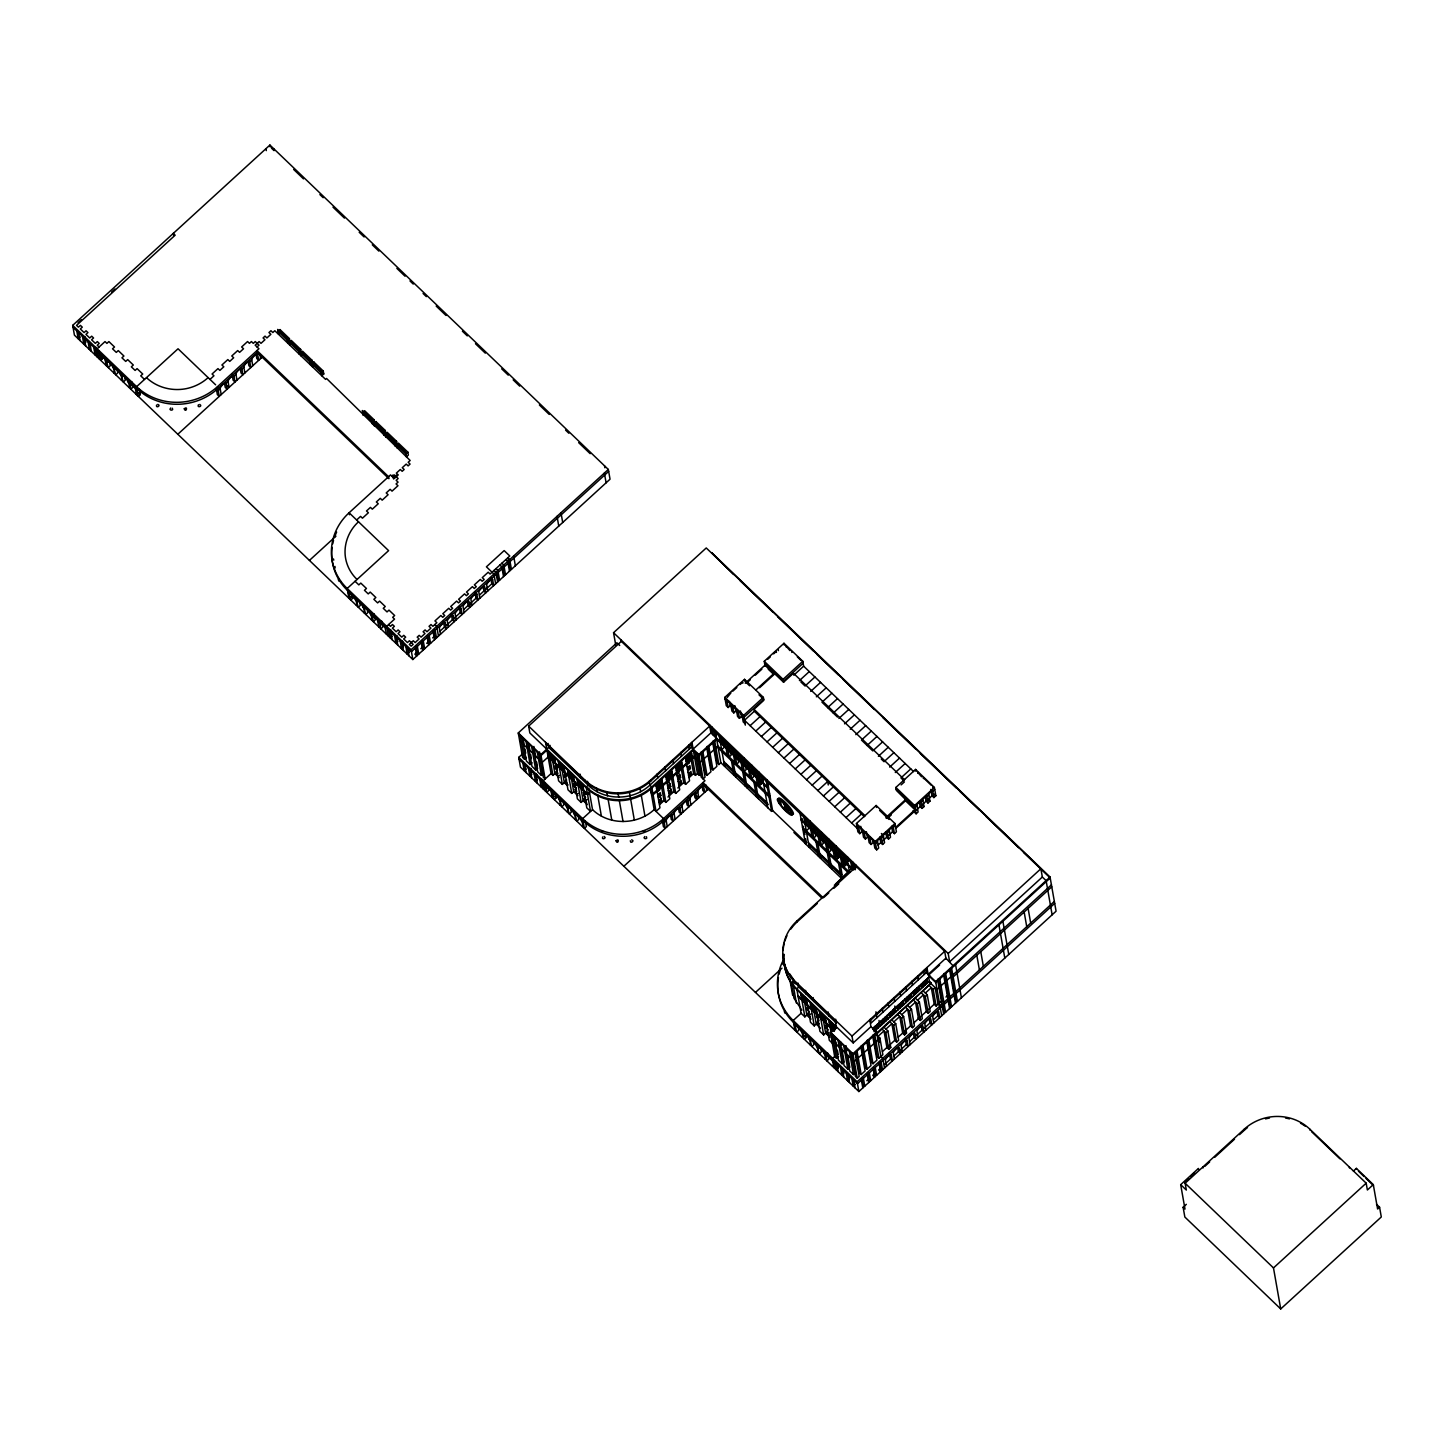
<?xml version="1.0" encoding="UTF-8"?>
<svg xmlns="http://www.w3.org/2000/svg" width="1454" height="1454" viewBox="0 0 1454 1454"><rect width="100%" height="100%" fill="white"/><g stroke="black" fill="none" stroke-linecap="round" stroke-linejoin="round"><path stroke-width="1.5" d="M99.708 354.503L104.833 358.829L106.378 365.772M109.541 361.864L110.231 365.772L108.268 367.571C103.07 352.922 116.574 368.789 113.903 372.987M117.065 369.08L117.756 372.987L115.775 374.787C110.595 360.119 124.081 376.004 121.427 380.203M124.59 376.295L125.28 380.185L123.299 382.002C118.119 367.335 131.605 383.202 128.933 387.4M352.068 594.359L352.759 598.266L350.777 600.066C345.598 585.399 359.083 601.265 356.43 605.464M359.592 601.556L360.265 605.464L358.302 607.263C353.122 592.614 366.608 608.481 363.936 612.679M367.099 608.772L367.789 612.679L365.826 614.479C360.628 599.811 374.132 615.696 371.461 619.895M545.741 786.505L550.884 790.812L552.429 797.773M555.592 793.866L556.264 797.773L554.301 799.573C549.121 784.906 562.607 800.79 559.935 804.971M563.098 801.063L563.788 804.971L561.826 806.788C556.628 792.121 570.132 807.988 567.46 812.186M570.622 808.279L571.313 812.186L569.332 813.986C564.152 799.318 577.638 815.203 574.984 819.402M578.147 815.494L578.837 819.402L576.856 821.201C571.676 806.534 585.162 822.419 582.509 826.599M798.101 1026.342L798.791 1030.25L796.828 1032.049C791.63 1017.4 805.116 1033.267 802.463 1037.465M805.625 1033.558L806.316 1037.465L804.335 1039.265C799.155 1024.597 812.641 1040.482 809.987 1044.663M813.149 1040.755L813.84 1044.663L811.859 1046.48C806.679 1031.813 820.165 1047.68 817.493 1051.878M820.656 1047.97L821.346 1051.878L819.384 1053.677C814.204 1039.01 827.689 1054.895 825.018 1059.094M333.457 558.918L333.766 560.153M630.309 840.757C630.109 844.374 635.307 840.576 631.654 839.812M156.541 405.03C155.505 408.847 161.667 405.448 157.741 404.376M334.965 566.424L335.147 567.969M338.328 579.274L338.782 581.018L340.418 580.818M602.574 837.013C601.393 840.467 607.427 838.086 604.119 836.413M784.36 1011.275L784.815 1013.02L786.469 1012.82M198.453 404.739C196.417 408.174 203.269 406.448 199.78 404.412M784.197 964.166L784.433 966.183M358.52 521.786C347.76 531.492 342.472 547.067 346.234 561.189A43.675 40.694 -10 0 0 357.048 579.474M72.7 325.369L269.917 145.055L608.317 469.442L610.044 479.202L412.827 659.534L74.427 335.147L72.7 325.369L136.621 386.655L138.348 396.415L140.311 394.616L139.275 388.745L137.312 390.563L130.042 382.984L130.824 389.199L132.787 387.4L132.114 383.492M78.08 322.733L81.424 319.662M111.594 292.072L114.957 289.001M80.152 336.946L78.189 338.746L76.808 330.93M97.073 353.158L95.11 354.958L93.728 347.142M102.016 354.667L102.707 358.575L100.744 360.374L99.017 350.596M131.769 381.548L129.788 383.347L127.916 381.548M209.994 379.421L213.938 375.804L212.066 374.005L217.973 368.607L219.863 370.406L223.807 366.79L221.917 364.99L227.842 359.574L229.714 361.392L233.658 357.775L231.786 355.976L237.693 350.559L239.583 352.359L243.527 348.76L241.637 346.961L247.562 341.545L249.434 343.344L251.415 341.545L253.287 343.344L255.268 341.545L259.03 345.143L257.049 346.961M215.628 384.819L178.042 348.778L136.621 386.655A57.324 53.416 -10 0 0 217.518 386.619L258.939 348.76L255.177 345.161L259.121 341.545L260.993 343.344L264.937 339.745L263.065 337.946L265.028 336.128L266.918 337.946L270.862 334.329L268.972 332.53L270.953 330.73L272.825 332.53L274.806 330.73L325.569 379.385L326.55 378.476L410.155 460.482L408.192 462.281L410.064 464.08L408.101 465.898L406.211 464.099L402.267 467.697L404.157 469.497L402.176 471.296L400.304 469.497L396.36 473.113L398.232 474.913L394.288 478.511L390.526 474.913L349.105 512.771A57.324 53.416 -10 0 0 347.179 588.488L348.905 598.266M289.419 338.6L287.438 340.418L287.965 343.344L289.928 341.545L289.419 338.6L280.022 329.604L278.041 331.403L321.279 372.842L323.261 371.043L313.864 362.028L311.883 363.845L312.392 366.772L314.373 364.972L313.864 362.028M257.303 352.522L388.909 478.675L388.563 476.712L256.958 350.559L257.303 352.522L217.864 388.582A57.324 53.416 -10 0 1 136.967 388.6L73.045 327.332M256.104 354.612L256.795 358.52L258.685 360.319L257.649 354.467A4.089 1.236 -46.2 0 0 254.432 355.703A4.089 1.236 -46.2 0 0 251.724 359.883L249.761 361.683A4.089 1.236 -46.2 0 0 246.544 362.918A4.089 1.236 -46.2 0 0 243.836 367.099L241.873 368.898A4.089 1.236 -46.2 0 0 238.656 370.134A4.089 1.236 -46.2 0 0 235.948 374.296L233.985 376.113A4.089 1.236 -46.2 0 0 230.768 377.349A4.089 1.236 -46.2 0 0 228.06 381.511L226.097 383.311A4.089 1.236 -46.2 0 0 222.88 384.565A4.089 1.236 -46.2 0 0 220.172 388.727L218.209 390.526L216.319 388.727L217.355 394.597L219.245 396.397L217.518 386.619M177.824 434.255L262.629 356.721M300.687 349.414L301.214 352.359L291.818 343.344L289.837 345.143L289.328 342.217L291.291 340.418L300.687 349.414L298.724 351.232L299.233 354.158M310.92 361.664L303.086 354.158L301.123 355.957L300.596 353.031L302.577 351.232L311.974 360.228L310.011 362.046L310.52 364.972M323.261 371.043L323.769 373.969L321.807 375.786L320.934 370.897L277.696 329.44L278.568 334.329L280.531 332.53L280.022 329.604M365.136 413.627L363.155 415.426L362.3 410.537L405.539 451.994L406.393 456.883L408.374 455.084L407.847 452.139L398.451 443.143L396.488 444.942L396.997 447.868L398.978 446.069M407.847 452.139L405.884 453.957L362.646 412.5L364.609 410.7L374.023 419.715L372.042 421.515L372.551 424.441M375.895 421.515L373.914 423.314L374.441 426.24L376.404 424.441L375.895 421.515L385.292 430.511L385.819 433.456L376.404 424.441M385.292 430.511L383.329 432.329L383.838 435.255L387.182 432.329L396.578 441.325L397.087 444.27L387.691 435.255L385.728 437.054L385.201 434.128M396.578 441.325L394.597 443.143L395.125 446.069M392.416 476.712L394.379 474.913L398.142 478.511L396.179 480.311L398.051 482.128L396.07 483.928L397.96 485.727L392.035 491.143L390.163 489.326L386.219 492.942L388.091 494.742L382.184 500.158L380.294 498.34L376.35 501.957L378.24 503.756L372.315 509.173L370.443 507.373L366.499 510.972L368.371 512.771L362.464 518.187L360.574 516.388L356.63 519.987M396.706 475.058L394.725 476.857L392.853 475.058L393.543 478.966M309.429 560.408L335.929 536.181M374.278 614.024L372.315 615.824L373.333 621.694L375.314 619.877L374.623 615.987M381.802 621.24L379.821 623.039L380.857 628.891L382.838 627.092L382.148 623.184M392.235 636.107L390.254 637.906L388.89 630.091M397.869 641.505L395.906 643.322L394.525 635.507M412.827 659.534L411.1 649.774L608.317 469.442M608.663 471.405L411.446 651.719L347.524 590.451A57.324 53.416 -10 0 1 332.148 547.34M415.826 646.467L416.862 652.319L414.881 654.118L416.771 655.936L415.39 648.12M420.806 648.72L422.769 646.921L421.733 641.05M426.713 643.304L428.694 641.505L427.658 635.634M432.638 637.888L434.601 636.089L433.565 630.236M440.035 631.127L444.47 627.074L443.434 621.221L445.306 623.021L446.342 628.873L444.47 627.074M446.433 625.275L452.358 619.858L451.322 614.006L453.212 615.805L454.23 621.658L452.358 619.858M454.32 618.059L460.246 612.643L459.21 606.791L461.1 608.59L462.118 614.46L460.246 612.643M463.699 609.499L468.133 605.446L467.443 601.538M476.021 598.23L470.115 603.628L471.987 605.446L470.951 599.575A4.089 1.236 -46.2 0 1 473.659 595.413A4.089 1.236 -46.2 0 1 476.876 594.159L477.893 600.029L476.021 598.23L474.985 592.36L476.876 594.159M479.475 595.068L483.909 591.015L483.219 587.107M485.89 589.215L491.797 583.799L490.761 577.947L492.652 579.746L493.688 585.598L491.797 583.799M615.787 645.376L613.552 632.708L706.244 547.958L1040.882 868.747L1042.336 877.016L1046.098 880.633M526.439 757.37L524.476 759.17L522.586 757.37L518.278 732.943L616.896 642.795L619.713 645.485M583.854 791.23L586.78 807.824L590.542 811.423L586.235 787.014L529.838 732.943L528.638 726.109L621.331 641.359L621.076 639.924M733.598 574.475L711.642 552.629L1050.042 877.016L1056.077 911.204L858.86 1091.536L520.459 767.13L518.733 757.37L522.095 754.299M522.222 737.523L526.348 760.969L530.11 764.568L532.091 762.768M539.143 753.754L543.269 777.199L545.159 778.999L540.852 754.571L548.74 747.356L548.049 743.448M526.184 768.93L524.222 770.729L522.84 762.932M540.434 756.989L538.471 758.788L534.708 755.189M527.857 742.939L531.982 766.385L535.744 769.984L537.726 768.185M531.837 774.346L529.856 776.145L528.474 768.33M533.491 748.337L537.635 771.783L541.397 775.382L543.36 773.583M537.471 779.744L535.508 781.543L534.127 773.746M556.955 767.421L557.482 770.347L555.592 768.548L556.573 767.639M545.559 742.322L551.066 773.583L543.178 780.798L544.905 790.558M551.066 773.583L552.956 775.382L554.919 773.583L552.356 759.061M559.499 775.309L558.5 776.218L556.628 774.4L556.119 771.474L557.991 773.274M555.664 764.186L558.59 780.798L562.353 784.397L564.316 782.597L561.753 768.057M566.024 783.415L565.515 780.489L567.914 785.215L566.024 783.415L566.497 779.58M574.403 786.578L573.876 783.633L576.275 788.377L574.403 786.578L575.384 785.669M575.766 785.433L576.747 784.542M575.421 792.43L575.893 788.595L575.421 792.43L577.311 794.229L578.292 793.339M565.061 773.201L567.987 789.795L571.749 793.411L573.712 791.612L571.149 777.072M583.799 795.574L584.272 791.758L583.799 795.574L585.671 797.374M589.415 792.048L587.452 793.848L547.976 756.007M589.597 793.03L587.616 794.829L548.14 756.989L542.215 762.387L540.343 760.587M574.457 782.216L577.383 798.809L581.146 802.426L583.127 800.609L580.564 786.087M584.835 801.445L584.308 798.519L586.707 803.244L584.835 801.445L585.817 800.536M586.198 800.318L587.18 799.409M588.725 788.141L592.523 809.624L582.654 818.638L584.381 828.416L586.344 826.599L585.671 822.691M585.326 820.747L583.345 822.546L581.473 820.747M729.399 701.446L730.144 705.699L728.163 707.498L726.291 705.699L724.819 697.357L744.539 679.327L763.35 697.357L763.859 700.283L753.99 709.298L754.335 711.242L864.33 816.675M765.131 666.186L764.259 661.297L783.979 643.268L802.79 661.279L803.644 666.168L913.621 771.601M730.908 692.922L727.145 697.52M732.889 691.123L736.833 687.524M740.122 684.507L742.74 682.108L742.921 683.089M767.73 659.262L770.347 656.863M773.637 653.864L776.272 651.447L776.436 652.428M745.23 683.235L764.949 665.205L774.346 674.22L759.57 687.742M747.047 682.708L750.337 679.709M755.262 675.201L761.841 669.185M528.638 726.109L585.035 780.18A46.419 43.238 -10 0 0 650.52 780.162L709.679 726.055L621.331 641.359M545.723 743.303L585.217 781.161A46.419 43.238 -10 0 0 650.701 781.143L692.104 743.267M690.577 743.412L691.268 747.32L649.847 785.196C633.199 800.754 604.719 801.227 588.216 785.215L548.74 747.356M756.098 689.759L774.182 673.238L783.579 682.253L793.448 673.238L904.606 779.798M728.163 707.498L726.873 700.137L730.635 703.736L731.925 711.097L733.816 712.896L735.779 711.097L734.815 705.59M656.19 786.323L662.097 780.907M666.059 777.308L671.966 771.892M675.91 768.294L681.835 762.877M685.779 759.261L691.686 753.863M656.536 788.268L662.442 782.87M666.386 779.253L672.311 773.837M676.255 770.238L682.18 764.822M686.124 761.224L692.031 755.807M716.622 734.706L714.659 736.506L713.623 730.635M694.358 755.971L652.937 793.829L651.047 792.03M657.826 791.503L659.807 789.704L659.28 786.778M667.695 782.488L669.658 780.689L668.731 779.78L666.75 781.58L667.695 782.488L667.168 779.562M677.546 773.473L679.527 771.674M688.869 759.715L689.378 762.659L687.415 764.459L686.906 761.532M700.937 753.699L705.063 777.145L703.082 778.944L698.792 754.535L716.531 738.305M733.816 712.896L732.507 705.553L736.269 709.152L737.578 716.513L739.45 718.312L741.431 716.513L740.449 710.988M698.374 756.934L696.393 758.734L694.521 756.934L653.1 794.811L651.228 793.012M745.339 725.146L743.63 715.386L763.35 697.357M783.579 682.253L783.07 679.327L802.79 661.279M670.185 783.615L668.204 785.414L668.731 788.341L670.694 786.541L669.24 782.706L670.694 786.541M678.073 776.4L680.036 774.6L680.563 777.526L678.582 779.326L677.128 775.491M688.451 770.311L687.924 767.385L689.905 765.586L690.414 768.512L688.451 770.311L687.506 769.42L689.487 767.603L690.414 768.512M803.135 663.242L783.415 681.272L764.604 663.242M669.749 785.651L667.786 787.45L668.731 788.341M677.655 778.435L679.618 776.618L679.109 773.692M658.862 797.355L660.843 795.556L660.316 792.63L658.353 794.429L658.862 797.355L657.917 796.465L659.898 794.666L660.843 795.556M722.274 740.104L720.293 741.903L719.257 736.051M754.335 711.242L744.484 720.275L857.278 828.398M803.644 666.168L793.793 675.183L793.448 673.238M702.137 760.551L700.156 762.35L698.283 760.551M708.043 755.135L704.099 758.734L702.227 756.934M713.969 749.719L710.025 753.336L708.134 751.536M661.352 798.482L659.389 800.3L659.898 803.226L661.879 801.427L660.407 797.592L661.879 801.427M669.24 791.285L671.221 789.467L670.276 788.577L671.73 792.412L669.767 794.211L668.295 790.376M679.618 785.196L679.109 782.252L681.072 780.453L681.599 783.379L679.618 785.196L678.673 784.288L680.654 782.488L680.127 779.562M689.487 776.182L688.96 773.237L690.941 771.438L691.45 774.364L689.487 776.182L688.542 775.273L690.505 773.473L691.45 774.364M660.934 800.518L658.953 802.317L659.898 803.226M668.822 793.302L670.785 791.503M659.571 804.644L664.005 800.591L661.461 786.069M667.968 796.992L673.874 791.576L670.948 774.982M677.818 787.977L683.743 782.561L681.181 768.039M689.16 777.599L693.594 773.546L691.032 759.024M726.019 743.703L724.056 745.52L723.02 739.65M721.675 749.719L724.637 747.011M664.005 800.591L665.896 802.39L669.84 798.791L666.913 782.179M673.874 791.576L675.746 793.375L679.709 789.776L676.764 773.164M683.743 782.561L685.616 784.36L689.559 780.762L686.633 764.15M693.594 773.546L695.485 775.346L697.447 773.546L691.94 742.285M750.119 725.673L759.988 716.658M799.427 680.599L809.278 671.584M697.447 773.546L699.338 775.346L701.301 773.546L697.775 753.517M729.781 747.32L727.818 749.119L726.782 743.248M701.319 751.809L705.154 773.546L707.026 775.346L710.97 771.729L706.844 748.301M707.244 746.393L711.079 768.13L712.951 769.929L716.895 766.331L712.769 742.885M713.151 740.995L716.986 762.714L718.858 764.531L720.839 762.714L715.495 732.452M733.543 750.918L731.58 752.718L730.544 746.865M755.771 731.071L765.622 722.056M814.931 676.982L805.062 685.997L800.845 681.944M823.218 897.809L702.991 782.561L703.336 784.506L663.896 820.565A57.324 53.416 -10 0 1 582.999 820.601L519.078 759.315M737.305 754.517L735.324 756.334L734.306 750.464M702.155 786.614L702.845 790.522L704.717 792.321L703.681 786.469A4.089 1.236 -46.2 0 0 700.464 787.704A4.089 1.236 -46.2 0 0 697.775 791.867L695.794 793.666A4.089 1.236 -46.2 0 0 692.577 794.92A4.089 1.236 -46.2 0 0 689.887 799.082L687.906 800.881A4.089 1.236 -46.2 0 0 684.689 802.135A4.089 1.236 -46.2 0 0 681.999 806.298L680.018 808.097A4.089 1.236 -46.2 0 0 676.801 809.333A4.089 1.236 -46.2 0 0 674.111 813.513L672.13 815.312A4.089 1.236 -46.2 0 0 668.913 816.548A4.089 1.236 -46.2 0 0 666.223 820.728L664.242 822.528L662.37 820.728L663.387 826.581L665.278 828.38L663.551 818.62L654.155 809.605L650.356 788.123M761.405 736.487L771.256 727.473M810.714 691.413L820.565 682.38M741.067 758.134L739.086 759.933L738.069 754.063M623.857 866.257L708.661 788.722M767.04 741.885L776.909 732.871M816.348 696.811L826.199 687.797M748.592 765.331L746.611 767.13L745.575 761.278M772.674 747.301L782.543 738.287M831.852 693.194L821.983 702.209L837.504 717.095M756.098 772.547L754.135 774.346L753.099 768.494M778.326 752.699L788.177 743.685M827.635 707.625L837.486 698.611M749.137 786.141L747.156 787.959L746.647 785.015M783.96 758.116L793.829 749.101M833.269 713.023L843.12 704.009M763.623 779.762L761.66 781.561L760.624 775.691M760.642 780.544L761.242 783.96L759.279 785.76L758.061 778.926M767.239 780.198L766.258 781.107L771.601 811.387L772.583 810.478L767.585 782.161M789.595 763.514L799.464 754.499M838.903 718.44L848.772 709.425M768.275 786.069L767.294 786.959L710.897 732.889L709.443 724.619M768.457 787.032L767.458 787.941L716.713 739.286L698.956 755.517L693.322 750.1L651.901 787.977A46.419 43.238 -10 0 1 586.416 787.995L546.94 750.137L541.015 755.553L518.46 733.925M795.247 768.93L805.098 759.915M844.538 723.838L854.407 714.823M769.657 793.866L768.675 794.775L717.912 746.12L715.931 747.919L714.059 746.12M770.002 795.829L769.021 796.737L718.258 748.065M800.881 774.328L810.75 765.313M850.19 729.254L860.041 720.239M806.516 779.744L816.385 770.729M855.824 734.652L865.693 725.637M812.168 785.142L822.019 776.127M871.328 731.053L861.459 740.068L872.745 750.882L882.614 741.867M817.802 790.558L827.671 781.543L828.271 784.978M867.111 745.466L876.962 736.451M823.437 795.956L833.306 786.941M802.117 818.493L801.136 819.402L853.771 869.856L852.735 864.003M802.299 819.474L801.299 820.383L852.062 869.038L850.863 862.204M806.861 821.201L804.898 823L803.862 817.148M829.089 801.372L838.94 792.357M878.38 756.28L888.249 747.265M803.499 826.308L802.517 827.217L849.518 872.273L848.3 865.439M806.279 830.816L810.714 826.763M834.723 806.77L844.574 797.755M893.883 752.681L884.032 761.696L881.215 758.988M814.385 828.416L812.404 830.216L811.387 824.363M840.648 875.126L841.157 878.052L805.443 843.811L806.425 842.92L805.68 838.74M818.148 832.015L816.167 833.814L815.131 827.962M840.357 812.186L850.226 803.153M889.666 767.094L899.535 758.079M811.168 845.628L809.206 847.428L805.062 823.982M846.01 817.584L855.861 808.569M895.3 772.51L905.17 763.495M851.644 823L861.495 813.967M910.804 768.893L900.953 777.908L903.77 780.616M860.768 826.326L861.749 831.852L859.768 833.651L857.896 831.852L856.424 823.509L876.144 805.48L894.937 823.509L896.409 831.833L894.446 833.633L892.556 831.833L891.593 826.326M895.628 827.417L915.348 809.387L896.373 790.376L895.864 787.45L915.584 769.42L934.377 787.432L935.849 795.774L933.886 797.574L931.996 795.774L930.869 789.395M833.178 846.428L831.215 848.245L830.179 842.375M901.135 784.887L904.424 781.888M840.703 853.643L838.74 855.443L837.704 849.59M837.722 854.425L838.322 857.86L836.359 859.659L835.141 852.826M886.068 817.421L905.787 799.391M886.231 818.402L905.951 800.372M844.465 857.242L842.484 859.06L841.466 853.189M888.049 817.875L891.338 814.876M859.768 833.651L858.478 826.29L862.24 829.907L863.531 837.25L865.403 839.049L867.384 837.25L866.402 831.743M844.938 859.932L845.846 865.057L843.865 866.857L842.666 860.023M865.403 839.049L864.112 831.706L867.874 835.305L869.165 842.666L871.055 844.465L873.018 842.666L872.382 838.976M881.397 833.505L883.287 835.305L884.577 842.648L882.614 844.465L881.306 837.104L877.362 840.703L878.67 848.064L876.689 849.863L875.217 841.539L894.937 823.509M933.886 797.574L932.577 790.213L928.633 793.829L929.942 801.172L927.961 802.99L926.671 795.629L922.727 799.227L924.017 806.588L922.054 808.388L920.745 801.045L916.802 804.644L918.11 812.004L916.129 813.804L914.657 805.48L934.377 787.432M883.287 835.305L887.231 831.688L888.521 839.049L890.502 837.25L889.194 829.889L893.138 826.29L894.446 833.633M877.544 841.684L875.562 843.484L873.69 841.684M881.487 838.086L883.45 836.268M887.394 832.669L889.375 830.87M893.319 827.253L895.282 825.454M916.983 805.625L915.002 807.424L896.209 789.395M920.927 802.008L922.89 800.209M926.834 796.61L928.815 794.811M932.759 791.194L934.722 789.395M895.809 828.38L915.529 810.351L906.133 801.336M878.089 845.065L880.724 842.648L879.761 837.14M882.705 840.848L886.649 837.25L885.668 831.724M888.612 835.45L892.556 831.833M916.22 810.205L920.164 806.588L919.419 802.335M925.344 796.937L926.089 801.172L922.145 804.789L924.017 806.588M931.996 795.774L928.052 799.373L929.942 801.172M836.286 883.469L842.211 878.052M844.174 876.253L846.81 873.854M835.25 1020.853L795.592 982.013A46.419 43.238 -10 0 1 797.155 920.727L856.333 866.639L944.682 951.334L946.063 959.149M790.831 929.07A46.419 43.238 -10 0 1 797.337 921.709L817.221 903.534M823.836 897.463L828.816 892.92M833.778 888.376L838.758 883.832M755.462 992.41L781.961 968.164M784.288 954.442A46.419 43.238 -10 0 0 796.792 988.865L801.099 1013.274L793.212 1020.49L794.938 1030.25M809.387 1011.839L807.515 1010.039L807.988 1006.204M801.099 1013.274L804.862 1016.873L806.843 1015.074L804.28 1000.552M808.551 1015.91L808.024 1012.965L810.423 1017.709L808.551 1015.91L809.533 1015.001M809.914 1014.765L810.896 1013.874M817.421 1021.98L818.42 1021.09L817.948 1024.906L817.421 1021.98L819.311 1023.78M807.57 1005.677L810.514 1022.289L814.258 1025.888L816.239 1024.089L814.04 1011.639M828.198 1029.868L826.308 1028.069L827.308 1027.16M816.984 1014.692L819.911 1031.304L823.673 1034.903L825.636 1033.103L823.073 1018.563M828.707 1032.794L829.234 1035.721L827.344 1033.921L828.326 1033.031M838.522 1056.531L836.541 1058.33L834.669 1056.531L830.361 1032.122L836.286 1026.706M832.015 1031.74L836.45 1027.687L835.069 1019.872M835.596 1039.919L833.615 1041.736L831.743 1039.919M869.746 1019.854L870.946 1026.688L853.207 1042.918L851.989 1036.084L944.682 951.334M869.91 1020.835L927.107 968.546M925.58 968.691L926.271 972.599L871.037 1023.089L870.346 1019.181M834.669 1056.531L832.706 1058.33L834.414 1068.108M1042.336 877.016L949.644 961.785L948.19 953.497L1040.882 868.747M928.143 974.398L945.9 958.168L953.588 966.365M939.611 965.056L928.306 975.38L926.943 967.564M895.137 1007.986L893.156 1009.785L893.846 1013.711M873 1029.468L930.015 976.197L872.836 1028.505L876.762 1033.085M873.781 1029.777L879.706 1024.361M881.669 1022.562L887.594 1017.146M889.557 1015.346L895.482 1009.948M897.445 1008.131L903.37 1002.733M905.333 1000.915L911.258 995.517M913.221 993.718L919.146 988.302M921.109 986.503L927.034 981.086M834.305 1036.702L838.431 1060.13L842.193 1063.746L844.156 1061.929L841.593 1047.407M855.061 1052.914L859.205 1076.36L857.224 1078.159L852.916 1053.732L876.598 1032.104L870.946 1026.688M876.108 1029.923L875.417 1026.015L873.436 1027.814L874.127 1031.722L929.36 981.268L931.232 983.068L853.098 1054.713L830.543 1033.085M852.517 1056.149L850.535 1057.949L846.773 1054.35M941.683 1015.801L935.667 981.614L1050.042 877.016M885.94 1029.105L891.865 1023.689L894.792 1040.282L896.664 1042.1L898.645 1040.282L895.719 1023.689L891.956 1020.09M893.828 1021.889L899.753 1016.473L902.68 1033.085L904.57 1034.884L906.533 1033.067L903.606 1016.473L899.844 1012.875M901.734 1014.674L907.641 1009.258L910.567 1025.87L912.458 1027.669L914.421 1025.87L911.494 1009.258L907.732 1005.659M909.622 1007.458L915.529 1002.042L918.455 1018.654L920.346 1020.454L922.309 1018.654L919.382 1002.042L915.62 998.444M917.51 1000.243L923.417 994.827L926.343 1011.439L928.234 1013.238L930.197 1011.439L927.27 994.827L923.508 991.228M925.398 993.027L931.305 987.629L934.231 1004.223L936.122 1006.023L938.084 1004.223L935.158 987.629L933.195 989.429L936.122 1006.023M856.279 1059.748L854.298 1061.547L852.426 1059.748M862.186 1054.35L858.242 1057.949L856.37 1056.149M868.111 1048.934L864.167 1052.532L862.277 1050.733M874.018 1043.518L870.074 1047.134L868.202 1045.317M931.232 983.068L876.18 1034.503L879.943 1038.12L875.999 1041.718L874.108 1039.919M887.831 1030.904L890.757 1047.498L888.776 1049.297L885.849 1032.704L887.831 1030.904L884.068 1027.287M896.664 1042.1L893.737 1025.488L895.719 1023.689M904.57 1034.884L901.625 1018.273L903.606 1016.473M912.458 1027.669L909.532 1011.057L911.494 1009.258M920.346 1020.454L917.419 1003.842L919.382 1002.042M928.234 1013.238L925.307 996.644L927.27 994.827M839.939 1042.1L844.065 1065.546L847.827 1069.144L849.808 1067.345L847.609 1054.895M939.011 987.611L937.048 989.429L929.524 982.213L928.67 977.342M944.936 982.213L940.992 985.812L939.102 984.013M950.843 976.797L946.899 980.414L945.027 978.597M1051.424 884.832L952.824 974.998L950.934 973.199M953.17 976.943L1051.769 886.795M845.574 1047.516L849.718 1070.944L853.462 1074.561L855.443 1072.743L851.917 1052.732M882.469 1051.551L886.904 1047.498L883.977 1030.904L878.052 1036.302L879.161 1042.536M894.792 1040.282L888.885 1045.699L890.757 1047.498M898.245 1037.138L902.68 1033.085M910.567 1025.87L904.661 1031.268L906.533 1033.067M914.021 1022.707L918.455 1018.654M920.437 1016.855L926.343 1011.439M928.324 1009.639L934.231 1004.223M855.77 1052.732L859.296 1072.743L861.168 1074.542L865.112 1070.944L860.986 1047.498M861.386 1045.608L865.203 1067.345L867.093 1069.144L871.037 1065.528L866.893 1042.1M867.293 1040.192L871.128 1061.929L873 1063.728L876.944 1060.13L872.818 1036.684M873.218 1034.794L877.035 1056.513L878.925 1058.312L882.869 1054.713L879.943 1038.12M940.066 1002.424L942.028 1000.625L938.193 978.887M945.972 997.008L947.953 995.208L944.119 973.471M858.86 1091.536L857.133 1081.758L1054.35 901.444M855.188 1084.321L853.225 1086.12L851.844 1078.305M1054.695 903.388L857.478 1083.721L793.557 1022.435A57.324 53.416 -10 0 1 778.435 977.597M866.838 1080.704L868.82 1078.904L867.784 1073.052M873.69 1067.636L874.726 1073.506L872.763 1075.306L874.636 1077.105L873.254 1069.29M879.615 1062.22L880.651 1068.09L878.67 1069.89L880.561 1071.689L879.179 1063.874M884.595 1064.473L890.502 1059.075L889.466 1053.205L891.357 1055.022L892.392 1060.875L890.502 1059.075M893.956 1055.913L898.39 1051.86L897.7 1047.952M906.278 1044.644L900.371 1050.061L902.243 1051.86L901.207 1045.989A4.089 1.236 -46.2 0 1 903.915 1041.827A4.089 1.236 -46.2 0 1 907.132 1040.591L908.168 1046.444L906.278 1044.644L905.242 1038.792L907.132 1040.591M909.731 1041.482L914.166 1037.429L913.476 1033.521M916.147 1035.63L922.054 1030.214L921.363 1026.306M924.035 1028.414L929.942 1022.998L929.27 1019.109M933.395 1019.854L937.83 1015.801L937.158 1011.893M1186.337 1204.33L1183.12 1207.274L1184.992 1209.074L1180.684 1184.665L1198.441 1168.434L1198.623 1169.416M1184.81 1182.029L1188.754 1178.431M1190.717 1176.613L1194.679 1173.014M1180.684 1184.665L1186.337 1190.063L1185.119 1183.229L1244.297 1129.14A46.419 43.238 -10 0 1 1309.781 1129.122L1366.178 1183.174L1367.378 1190.008L1373.303 1184.61L1356.382 1168.38L1353.42 1171.088M1204.712 1166.471L1209.673 1161.91M1214.653 1157.366L1234.519 1139.191M1239.499 1134.647L1244.46 1130.103A46.419 43.238 -10 0 1 1247.514 1127.559M1376.502 1204.275L1379.573 1207.22L1381.3 1216.98L1280.72 1308.945L1273.486 1267.924L1366.178 1183.174M1379.573 1207.22L1377.61 1209.019L1373.303 1184.61M654.155 809.605C637.506 825.163 609.026 825.654 592.523 809.624M170.7 407.992C167.864 410.41 174.28 411.264 172.335 408.192M644.794 836.541C641.941 838.94 648.357 839.812 646.43 836.741M644.722 830.925L643.359 830.925M602.683 831.07L601.665 830.943M146.472 377.64C157.414 388.073 173.753 391.817 188.311 388.182A43.675 40.694 -10 0 0 208.122 377.622M1358.436 1171.161L1364.07 1176.577M1365.96 1178.376L1373.467 1185.592M740.159 580.764L772.91 612.17M777.817 616.878L813.858 651.428M817.13 654.554L838.431 674.983M843.338 679.69L874.472 709.516M882.651 717.367L915.42 748.774M920.327 753.481L956.369 788.032M959.64 791.176L979.305 810.005M985.848 816.294L1018.618 847.7M1023.525 852.407L1050.224 877.998L935.831 982.595L930.197 977.179M1311.526 1131.612L1339.952 1158.856M271.516 148.199L274.024 150.598L273.679 148.653M293.672 169.446L303.504 178.878M319.88 194.563L323.17 197.708M332.984 207.14L344.453 218.118M359.193 232.258L364.118 236.966M372.297 244.817L378.858 251.106M396.869 268.372L405.066 276.224M409.973 280.931L413.245 284.075M423.078 293.49L426.349 296.634M436.182 306.067L446.014 315.482M462.39 331.185L467.297 335.892M475.494 343.744L485.327 353.158M501.703 368.862L508.264 375.15M513.171 379.857L519.714 386.146M539.379 404.975L549.212 414.408M565.588 430.111L568.859 433.256M578.692 442.67L590.16 453.666M797.319 656.863L801.081 660.461M931.432 785.414L923.272 777.599L923.454 778.581M933.977 793.975L935.849 795.774M926.089 801.172L927.961 802.99M920.164 806.588L922.054 808.388M764.259 661.297L783.07 679.327M895.864 787.45L914.657 805.48M768.257 669.185L772.965 673.693M913.003 810.805L916.129 813.804M749.592 685.779L744.884 681.29L744.539 679.327M758.988 694.794L763.695 699.301L743.957 717.331L742.085 715.532M879.615 810.441L889.012 819.456M753.99 709.298L865.166 815.858M886.649 837.25L888.521 839.049M880.724 842.648L882.614 844.465M724.819 697.357L743.63 715.386M856.424 823.509L875.217 841.539M725.164 699.319L727.055 701.119M730.799 704.717L732.689 706.517M736.451 710.134L738.323 711.933M856.769 825.472L858.642 827.271M862.404 830.87L864.294 832.669M868.038 836.286L869.928 838.086M730.144 705.699L732.652 708.098M735.779 711.097L738.287 713.496M741.431 716.513L743.921 718.912M745.084 723.71L743.212 721.911L741.922 714.55L738.159 710.951L739.45 718.312M876.689 849.863L874.817 848.064L873.509 840.703L869.746 837.104L871.055 844.465M613.552 632.708L948.19 953.497M709.861 727.036L856.497 867.602L856.079 865.203M1185.119 1183.229L1273.486 1267.924M759.37 782.161L761.242 783.96M836.45 856.042L838.322 857.86M843.956 863.258L845.846 865.057M783.924 803.735L785.378 807.533L784.869 804.644M802.862 829.162L848.282 872.727M314.373 364.972L323.769 373.969M723.728 761.442L766.985 802.899M808.333 842.538L842.175 874.981L840.448 865.221M732.834 770.529L726.564 764.513L724.601 766.331L720.457 742.885M745.684 782.852L737.85 775.327L735.869 777.145L735.361 774.2M760.406 796.956L768.239 804.462M830.289 863.949L822.455 856.424L820.474 858.242L819.965 855.316M841.557 874.763L833.724 867.238L831.761 869.056L831.234 866.111M724.074 763.386L767.33 804.844M808.678 844.501L842.52 876.926M772.583 810.478L806.425 842.92M507.828 557.809L509.7 559.608L511.426 569.368L509.554 567.569L508.173 559.754M720.839 762.714L771.601 811.387M793.884 832.506L805.152 843.32M505.847 559.608L507.737 561.408M955.751 991.592L953.86 989.792L950.334 969.782M1280.72 1308.945L1184.846 1217.034L1183.12 1207.274M501.903 563.207L503.793 565.006M691.268 747.32L698.792 754.535M926.271 972.599L935.667 981.614M499.94 565.024L501.812 566.824M947.953 995.208L949.826 997.008L945.7 973.562M495.996 568.623L497.868 570.422M929.433 985.812L933.195 989.429M494.015 570.422L495.905 572.222M942.028 1000.625L943.919 1002.424L939.775 978.978M688.451 761.751L689.378 762.659M938.084 1004.223L939.975 1006.023M686.997 766.476L687.924 767.385M921.545 993.027L925.307 996.644M703.336 784.506L821.583 897.863M688.033 772.347L688.96 773.237M937.83 1015.801L939.72 1017.6L938.684 1011.73A4.089 1.236 -46.2 0 0 935.467 1012.984A4.089 1.236 -46.2 0 0 932.777 1017.146L933.795 1022.998M913.657 1000.243L917.419 1003.842M679.618 776.618L680.563 777.526M483.909 591.015L485.8 592.814L484.764 586.962A4.089 1.236 -46.2 0 0 481.547 588.198A4.089 1.236 -46.2 0 0 478.839 592.36L479.875 598.23M696.92 795.938L698.811 797.737L697.775 791.867M680.654 782.488L681.599 783.379M678.164 781.361L679.109 782.252M929.942 1022.998L931.832 1024.816L930.796 1018.945A4.089 1.236 -46.2 0 0 927.579 1020.181A4.089 1.236 -46.2 0 0 924.871 1024.361L925.907 1030.214M918.292 1017.673L920.164 1019.472M687.996 797.283L689.887 799.082L690.923 804.953M905.769 1007.458L909.532 1011.057M922.054 1030.214L923.944 1032.013L922.908 1026.16A4.089 1.236 -46.2 0 0 919.691 1027.396A4.089 1.236 -46.2 0 0 916.983 1031.577L918.019 1037.429M897.881 1014.674L901.625 1018.273M468.133 605.446L470.006 607.245L468.988 601.374A4.089 1.236 -46.2 0 0 465.771 602.628A4.089 1.236 -46.2 0 0 463.063 606.791L464.099 612.643M914.166 1037.429L916.056 1039.228L915.02 1033.376A4.089 1.236 -46.2 0 0 911.803 1034.612A4.089 1.236 -46.2 0 0 909.095 1038.792L910.131 1044.644M227.224 385.564L229.096 387.382L228.06 381.511M889.993 1021.889L893.737 1025.488M882.105 1029.105L885.849 1032.704M898.39 1051.86L900.28 1053.659L899.244 1047.807A4.089 1.236 -46.2 0 0 896.027 1049.043A4.089 1.236 -46.2 0 0 893.319 1053.205L894.355 1059.075M886.904 1047.498L888.776 1049.297M434.855 624.529L436.745 626.329L438.454 636.089M434.601 636.089L436.491 637.888L435.109 630.091M795.592 982.013L851.989 1036.084M880.651 1068.09L882.523 1069.89L881.142 1062.074M853.207 1042.918L796.792 988.865L798.773 987.048L798.082 983.14M836.45 1027.687L796.974 989.829A46.419 43.238 -10 0 1 784.197 959.186M549.158 753.899L554.792 759.297M558.554 762.914L564.207 768.312M567.951 771.929L573.603 777.327M577.365 780.925L582.999 786.341M801.081 995.39L806.716 1000.806M810.478 1004.405L816.112 1009.803M819.874 1013.42L825.508 1018.818M829.271 1022.435L834.923 1027.833M549.503 755.844L555.137 761.26M558.899 764.859L564.552 770.275M568.296 773.873L573.948 779.289M577.711 782.888L583.345 788.286M801.427 997.353L807.061 1002.751M810.823 1006.35L816.457 1011.766M820.22 1015.365L825.854 1020.781M829.616 1024.379L835.268 1029.777L834.578 1025.888M428.694 641.505L430.566 643.304L429.184 635.489M798.01 995.699L833.724 1029.941L832.688 1024.07M554.556 762.696L556.446 764.495M563.952 771.692L565.842 773.492M573.367 780.707L575.239 782.506M582.763 789.722L584.635 791.521M806.479 1004.187L808.351 1005.986M815.876 1013.184L817.766 1015.001L817.239 1012.057M798.173 996.681L834.36 1031.359M566.351 776.436L564.479 774.637L564.988 777.563L565.461 773.728M583.272 792.648L585.162 794.447M808.878 1008.912L806.988 1007.113L807.515 1010.039M827.671 1026.942L825.799 1025.125L826.308 1028.069M874.726 1073.506L876.617 1075.306L875.235 1067.49M518.278 732.943L540.852 754.571M830.361 1032.122L852.916 1053.732M574.912 789.504L576.784 791.303M144.509 379.439L140.747 375.823L142.728 374.023L137.076 368.625L135.113 370.425L131.351 366.826L133.314 365.009L127.679 359.611L125.716 361.41L121.954 357.811L123.917 356.012L118.283 350.596L116.302 352.395L112.54 348.796L114.521 346.997L108.886 341.581L106.905 343.398L105.033 341.581L97.145 348.796L98.854 358.575M355.067 581.273L358.829 584.89L360.792 583.09L366.444 588.488L364.463 590.288L368.225 593.904L370.207 592.087L375.841 597.503L373.86 599.302L377.622 602.901L379.603 601.102L385.237 606.518L383.274 608.317L387.018 611.916L389 610.117L394.634 615.515L392.671 617.332L394.543 619.131L386.655 626.347L388.382 636.107M422.769 646.921L424.659 648.72L423.278 640.905M554.919 773.583L559.154 777.636M564.316 782.597L567.133 785.287M573.712 791.612L577.947 795.665M583.127 800.609L587.343 804.662M806.843 1015.074L811.059 1019.127M816.239 1024.089L820.474 1028.142M825.636 1033.103L829.87 1037.156M519.66 740.758L521.55 742.558L523.513 740.758L524.24 744.921M523.422 744.375L527.184 747.974M529.056 749.773L532.818 753.372L534.799 751.573L535.89 757.807M835.505 1043.536L839.267 1047.134L841.23 1045.335L840.63 1041.918M841.139 1048.934L844.901 1052.551L846.882 1050.733L845.974 1045.608M833.069 1043.917L829.307 1040.301L826.381 1023.707M868.82 1078.904L870.692 1080.704L869.31 1072.888M99.108 346.997L97.236 345.198L99.199 343.398L97.327 341.599L95.346 343.398L91.584 339.782L93.565 337.982L91.693 336.183L89.712 337.982L85.95 334.384L87.931 332.584L86.04 330.785L84.078 332.584L80.315 328.967L82.278 327.168L80.406 325.369L78.425 327.168L76.553 325.369L175.152 235.203L173.28 233.403L173.626 235.366M388.636 624.529L390.508 626.347L392.489 624.529L394.361 626.329L392.398 628.146L396.142 631.745L398.123 629.946L399.995 631.745L398.032 633.544L401.795 637.143L403.758 635.343L405.648 637.143L403.667 638.96L407.429 642.559L409.41 640.76L413.154 644.358L411.191 646.158L409.319 644.358L413.263 640.76L415.135 642.559L419.079 638.942L417.207 637.143L419.17 635.343L421.06 637.143L425.004 633.544L423.114 631.745L425.095 629.927L426.967 631.745L430.911 628.128L429.039 626.329L431.002 624.529L432.892 626.329L436.836 622.712L434.946 620.913L440.871 615.515L442.743 617.314L444.724 615.515L442.834 613.697L448.759 608.299L450.631 610.098L452.612 608.299L450.722 606.5L456.647 601.084L458.519 602.883L460.5 601.084L458.61 599.284L464.535 593.868L466.407 595.667L468.388 593.868L466.498 592.069L472.423 586.653L474.295 588.452L476.276 586.653L474.386 584.853L480.311 579.437L482.183 581.236L484.164 579.437L482.274 577.638L488.199 572.222L490.071 574.039L509.791 555.991L504.156 550.593L486.418 566.824L493.924 574.039L495.65 583.799M416.862 652.319L418.734 654.118L417.353 646.303M411.1 649.774L347.179 588.488L388.6 550.63L349.105 512.771L349.451 514.734M857.224 1078.159L855.352 1076.36L851.208 1052.914M105.342 359.92L107.232 361.719M112.867 367.117L114.757 368.934M120.391 374.332L122.263 376.132M347.87 592.396L349.742 594.195M355.394 599.611L357.266 601.411M362.9 606.809L364.79 608.626M370.425 614.024L377.44 620.149L378.985 627.092M377.949 621.24L384.965 627.346L386.51 634.308M100.835 356.757L102.707 358.575M138.439 392.816L140.311 394.616M350.868 596.449L352.759 598.266M518.733 757.37L582.654 818.638A57.324 53.416 -10 0 0 663.551 818.62L704.972 780.743L701.21 777.145L697.084 753.699M857.133 1081.758L793.212 1020.49A57.324 53.416 -10 0 1 783.942 958.949M551.393 791.903L553.265 793.72M558.899 799.118L560.79 800.918M566.424 806.334L568.314 808.133M573.948 813.531L575.82 815.349M793.902 1024.398L795.792 1026.197M801.427 1031.595L803.299 1033.412M808.951 1038.81L810.823 1040.61M816.457 1046.026L818.348 1047.825M823.982 1053.223L825.872 1055.041L826.908 1060.893L828.871 1059.094L827.835 1053.223C822.582 1055.459 836.832 1059.875 832.542 1066.291M554.392 795.974L556.264 797.773M804.425 1035.666L806.316 1037.465M801.863 1010.13L793.975 998.244L791.049 982.631M785.342 807.352L788.541 811.75L784.433 806.643M793.248 981.068L795.283 984.013M789.667 973.816L798.773 987.048L836.377 1023.107L835.687 1019.199M1356.382 1168.38L1356.546 1169.361M1349.257 1166.962L1349.439 1167.944M1309.781 1129.122L1309.945 1130.085M1244.297 1129.14L1244.46 1130.103M1202.876 1166.999L1203.058 1167.98M1046.28 881.597L1052.133 914.802M1028.105 908.423L1030.686 923.072M1024.161 912.04L1026.742 926.689M1002.896 921.273L1008.749 954.478M998.953 924.889L1004.805 958.095M980.778 951.698L983.358 966.347M976.834 955.314L979.414 969.963M932.686 786.614L932.85 787.595M955.551 964.547L961.403 997.753M921.563 776.781L917.638 772.201L917.801 773.164M951.607 968.164L957.459 1001.37L955.587 999.57L954.551 993.7M915.584 769.42L915.929 771.365M949.644 969.963L953.769 993.409M954.115 995.354L955.496 1003.169M950.171 998.971L951.552 1006.768L949.68 1004.968L948.644 999.116M943.719 975.38L947.863 998.807M948.208 1000.77L949.571 1008.585M944.264 1004.369L945.627 1012.184L943.755 1010.385L942.719 1004.532M937.812 980.778L941.938 1004.223M942.283 1006.168L943.664 1013.983M926.689 979.142L927.379 983.068M923.599 970.49L924.29 974.398M925.416 984.867L924.708 980.941L922.745 982.74L923.435 986.666M920.764 984.54L921.472 988.466M917.692 975.907L918.383 979.814M918.801 986.339L919.491 990.283M916.82 988.157L917.51 992.082M915.547 993.882L914.857 989.956L912.876 991.755L913.566 995.681M911.767 981.323L912.458 985.23M910.913 993.555L911.603 997.48M876.144 805.48L876.489 807.443M908.932 995.372L909.622 999.28M905.86 986.721L906.533 990.628M906.969 997.171L907.659 1001.097M904.988 998.971L905.678 1002.896M903.025 1000.77L903.716 1004.696M899.935 992.137L900.626 996.045M901.044 1002.569L901.734 1006.495M899.772 1008.294L899.081 1004.387L897.1 1006.186L897.79 1010.094M894.028 997.553L894.701 1001.442M894.792 1006.041L895.828 1011.911M891.884 1015.51L891.193 1011.584L889.212 1013.402L889.903 1017.309M888.103 1002.951L888.794 1006.859M887.249 1015.201L887.94 1019.109M885.268 1017L885.959 1020.908M882.178 1008.367L882.869 1012.275M883.305 1018.8L883.996 1022.725M854.625 865.802L855.316 869.71M881.324 1020.617L882.015 1024.525M853.171 862.349L853.861 866.257L834.323 885.268M879.016 1020.454L880.052 1026.324M886.467 1066.291L885.431 1060.42A4.089 1.236 -46.2 0 1 888.14 1056.258A4.089 1.236 -46.2 0 1 891.357 1055.022M875.926 1011.82L876.962 1017.673M877.38 1024.216L878.071 1028.123M847.537 856.951L848.227 860.859L846.246 862.658L845.228 856.788M884.505 1068.09L882.778 1058.312L880.888 1056.513L876.598 1032.104M847.1 858.605L848.136 864.458M843.338 854.988L844.374 860.859M874.799 1034.884L878.925 1058.312M839.576 851.39L840.612 857.242M840.794 858.223L841.993 865.057M836.25 846.137L836.941 850.045L834.978 851.844L833.942 845.974M835.814 847.791L836.85 853.643M838.576 863.403L840.303 873.182M868.874 1040.282L873 1063.728M832.051 844.174L833.087 850.045M833.269 851.008L834.469 857.86M828.744 838.922L829.416 842.829L827.453 844.629L826.417 838.776M830.198 847.228L830.797 850.645L828.835 852.444L827.617 845.61M828.307 840.576L829.325 846.428M829.18 854.407L830.888 864.167M862.949 1045.699L867.093 1069.144M867.347 1074.706L868.729 1082.521M824.545 836.977L825.581 842.829M825.745 843.811L826.944 850.645M827.29 852.589L829.016 862.367M829.362 864.312L829.87 867.238M791.685 651.447L791.848 652.428M822.655 835.178L823.691 841.03M789.976 650.629L786.032 646.049L786.214 647.012M821.219 831.706L821.91 835.614L819.929 837.431L818.893 831.561M822.673 840.012L823.291 843.429L821.31 845.247L820.111 838.395M820.783 833.36L821.819 839.231M863.403 1078.305L864.785 1086.12L862.894 1084.321L861.858 1078.45M857.042 1051.115L861.168 1074.542M817.021 829.761L818.057 835.614M818.22 836.595L819.438 843.429M861.422 1080.104L862.804 1087.919M783.979 643.268L784.324 645.212M817.893 843.593L819.62 853.353M815.167 832.815L815.767 836.232L813.786 838.031L812.586 831.197M813.259 826.163L814.295 832.015M816.021 841.793L817.73 851.553M818.075 853.498L818.602 856.442M809.933 820.91L810.623 824.8L808.66 826.617L807.624 820.747M809.496 822.546L810.532 828.416M810.714 829.398L811.914 836.232M849.336 1051.115L853.462 1074.561M778.235 649.647L778.417 650.629M853.716 1080.104L855.097 1087.919M805.734 818.947L806.77 824.818M843.702 1045.699L847.827 1069.144M848.863 1074.997L849.554 1078.904L847.573 1080.722L846.21 1072.907M848.082 1074.706L849.463 1082.521M804.207 830.361L804.953 834.541M800.1 813.549L805.443 843.811M774.182 673.238L774.346 674.22M838.049 1040.301L842.193 1063.746M843.229 1069.599L843.92 1073.506L841.939 1075.306L840.557 1067.49M842.448 1069.29L843.811 1077.105M835.959 1042.009L836.686 1046.153M837.431 1050.297L838.158 1054.459M830.816 1022.271L831.852 1028.142M832.415 1034.884L836.541 1058.33M837.577 1064.201L838.267 1068.09L836.304 1069.908L834.923 1062.092M828.162 1011.984L828.853 1015.892M836.795 1063.892L838.176 1071.707M828.925 1020.472L829.961 1026.324M830.143 1027.306L832.342 1039.755M825.181 1016.873L826.199 1022.725M824.763 1019.272L825.272 1022.198M826.835 1030.995L827.344 1033.921M823.291 1015.074L824.327 1020.926M821.419 1013.256L822.455 1019.127M819.529 1011.457L820.565 1017.327M820.747 1018.291L823.673 1034.903M815.767 1007.858L816.803 1013.711M813.131 997.571L813.822 1001.479M813.895 1006.059L814.931 1011.911M797.155 920.727L797.337 921.709M812.004 1004.26L813.04 1010.112M810.132 1002.442L811.168 1008.313M811.332 1009.294L814.258 1025.888M805.607 990.356L806.298 994.263M806.37 998.843L807.406 1004.714M804.498 997.044L805.534 1002.896M802.608 995.245L803.644 1001.097M800.736 993.446L801.772 999.298M801.936 1000.279L804.862 1016.873M762.496 777.49L763.532 783.361M763.713 784.342L767.839 807.77M759.17 772.238L759.86 776.145L757.897 777.945L756.862 772.092M758.734 773.891L759.77 779.762M792.612 981.723L796.374 1003.024M754.971 770.293L756.007 776.145M756.189 777.127L757.389 783.96M755.862 784.106L757.57 793.884M757.916 795.829L758.443 798.755M789.631 978.269L792.612 995.136M751.663 765.04L752.354 768.948L750.373 770.747L749.337 764.877M753.117 773.328L753.717 776.745L751.754 778.562L750.537 771.729M751.227 766.694L752.245 772.547M753.972 782.307L755.698 792.085M756.044 794.029L756.553 796.956M747.465 763.077L748.501 768.948M748.665 769.911L749.864 776.763M744.139 757.825L744.83 761.732L742.849 763.532L741.813 757.679M745.593 766.131L746.211 769.548L744.23 771.347L743.03 764.513M743.703 759.479L744.739 765.331M744.575 773.31L746.302 783.07M739.941 755.88L740.977 761.732M741.14 762.714L742.358 769.548M742.703 771.492L744.412 781.271M744.757 783.215L745.284 786.141M738.087 758.915L738.687 762.332L736.705 764.132L735.506 757.298M736.178 752.263L737.214 758.134M732.416 748.665L733.452 754.517M733.634 755.498L734.833 762.332M733.289 762.496L735.015 772.256M730.562 751.7L731.162 755.135L729.199 756.934L727.981 750.1M728.654 745.066L729.69 750.918M731.417 760.678L733.143 770.456M733.488 772.401L733.997 775.327M724.892 741.449L725.928 747.32M726.109 748.283L727.309 755.135M721.148 737.85L722.165 743.703M712.169 727.182L712.86 731.089L651.737 786.996A46.419 43.238 -10 0 1 586.235 787.014L588.216 785.215L587.525 781.307M714.732 741.086L718.858 764.531M711.733 728.836L712.769 734.706M708.825 746.502L712.951 769.929M702.9 751.9L707.026 775.346M705.663 784.651L706.699 790.522M695.194 751.9L699.338 775.346M691.341 751.9L692.377 757.77M692.558 758.752L695.485 775.346M688.596 745.23L689.287 749.119M689.378 753.717L690.414 759.57M695.794 793.666L696.829 799.536L694.957 797.737L694.267 793.829M687.397 755.517L688.433 761.369M685.434 757.316L686.452 763.168M680.708 752.427L681.399 756.334M681.49 760.915L682.508 766.785M682.689 767.767L685.616 784.36M687.906 800.881L688.942 806.752L687.07 804.953L686.379 801.045M679.509 762.732L680.545 768.584M677.546 764.531L678.564 770.384M675.565 766.331L676.601 772.201M681.999 806.298L683.016 812.15M672.82 759.642L673.511 763.55M680.018 808.097L681.054 813.967L679.182 812.15L678.491 808.26M671.621 769.948L672.657 775.8M672.82 776.781L675.746 793.375M669.658 771.747L670.676 777.599M671.221 789.467L671.73 792.412M667.677 773.546L668.713 779.399M674.111 813.513L675.129 819.365M664.932 766.858L665.623 770.765M665.714 775.346L666.732 781.216M672.13 815.312L673.166 821.165L671.275 819.365L670.603 815.458M661.77 778.962L662.788 784.815M662.969 785.796L665.896 802.39M604.555 465.843L604.9 467.788M659.789 780.762L660.825 786.614M666.223 820.728L667.241 826.581M604.373 473.041L606.1 482.819M657.044 774.073L657.735 777.981M657.826 782.561L658.844 788.413M655.845 784.36L656.881 790.231M657.044 791.194L659.971 807.806L656.027 811.405L651.737 786.996L649.847 785.196L649.156 781.289M650.52 780.162L650.701 781.143M639.96 787.777L640.651 791.685M641.196 794.793L644.958 816.094M629.346 791.848L630.036 795.756M630.218 796.737L634.344 820.165M618.041 793.248L618.732 797.155M619.277 800.263L623.039 821.565M560.99 512.717L562.698 522.495M606.791 791.848L607.481 795.756M608.026 798.864L611.789 820.183M557.046 516.334L558.754 526.094M596.394 787.777L597.067 791.685M597.63 794.793L601.374 816.112M585.035 780.18L585.217 781.161M582.654 784.378L583.69 790.249M580.001 774.091L580.691 777.999M580.782 782.579L581.8 788.45M578.892 780.78L579.928 786.632M577.02 778.981L578.056 784.833M578.219 785.814L581.146 802.426M573.258 775.382L574.294 781.234M571.367 773.564L572.403 779.435M569.495 771.765L570.531 777.636M567.605 769.966L568.641 775.836M568.823 776.799L571.749 793.411M563.861 766.367L564.879 772.219M561.971 764.568L563.007 770.42M560.099 762.75L561.135 768.621M558.209 760.951L559.245 766.821M559.427 767.785L562.353 784.397M554.447 757.352L555.483 763.205M555.083 765.622L555.592 768.548M552.575 755.553L553.611 761.405M549.921 745.266L550.612 749.173M550.702 753.754L551.72 759.606M548.812 751.954L549.848 757.807M550.012 758.788L552.956 775.382M513.644 555.991L515.37 565.77M548.067 786.65L548.758 790.558L546.777 792.357L545.05 782.597M508.082 563.37L509.463 571.168M539.525 751.863L540.143 755.28M540.797 759.061L541.524 763.205M542.269 767.367L542.996 771.511M537.253 751.954L541.397 775.382M542.088 779.289L543.105 785.16L541.142 786.959L539.761 779.144M504.138 566.969L505.519 574.784L503.629 572.985L502.593 567.115M541.651 780.943L543.014 788.759M533.891 746.447L534.49 749.864M536.617 761.951L537.362 766.094M502.157 568.768L503.538 576.584M531.619 746.538L535.744 769.984M536.435 773.891L537.126 777.799M535.999 775.545L537.38 783.361M529.147 746.175L529.892 750.319M530.619 754.462L531.346 758.624M498.213 572.385L499.594 580.201L497.722 578.383L496.686 572.531M525.984 741.14L530.11 764.568M530.801 768.475L531.492 772.383M496.25 574.185L497.632 582M530.365 770.129L531.746 777.945M524.985 749.064L525.712 753.208M520.332 735.724L524.476 759.17M524.73 764.731L526.094 772.547M487.762 591.015L486.726 585.144A4.089 1.236 -46.2 0 1 489.435 580.982A4.089 1.236 -46.2 0 1 492.652 579.746M456.211 619.858L455.175 614.006A4.089 1.236 -46.2 0 1 457.883 609.826A4.089 1.236 -46.2 0 1 461.1 608.59M448.323 627.074L447.287 621.221A4.089 1.236 -46.2 0 1 449.995 617.041A4.089 1.236 -46.2 0 1 453.212 615.805M440.435 634.289L439.399 628.437A4.089 1.236 -46.2 0 1 442.089 624.257A4.089 1.236 -46.2 0 1 445.306 623.021M433.128 631.89L434.51 639.705M427.222 637.288L428.603 645.103M421.296 642.704L422.678 650.52M374.023 419.715L374.532 422.641M408.465 648.411L409.156 652.319L407.175 654.136L405.811 646.321M407.683 648.12L409.065 655.936M402.485 641.05L403.521 646.921L401.54 648.72L400.159 640.905M402.049 642.704L403.412 650.52M396.833 635.652L397.524 639.56M396.397 637.306L397.778 645.122M391.199 630.236L391.889 634.144M390.762 631.89L392.144 639.705M311.974 360.228L312.501 363.173M269.917 145.055L270.262 146.999M265.973 148.653L266.318 150.616M259.957 354.612L260.648 358.52M251.724 359.883L252.76 365.736M249.761 361.683L250.797 367.535L248.907 365.736L248.216 361.828M243.836 367.099L244.872 372.951M241.873 368.898L242.909 374.75L241.019 372.951L240.328 369.043M235.948 374.296L236.984 380.166M226.097 383.311L227.133 389.181L225.243 387.382L224.552 383.474M220.172 388.727L221.208 394.597M135.422 388.745L136.458 394.616M96.037 347.306L96.727 351.214M95.6 348.96L96.982 356.757M89.966 343.544L91.348 351.359M88.076 341.745L89.457 349.56M84.768 336.492L85.786 342.344L83.823 344.144L82.442 336.328M84.332 338.146L85.695 345.961M78.68 332.73L80.061 340.545M1265.507 1118.889A46.419 43.238 -10 0 1 1269.469 1118.071M1285.554 1118.053A46.419 43.238 -10 0 1 1289.48 1118.871M1300.53 1123.215A46.419 43.238 -10 0 1 1305.492 1126.359M795.774 982.995A46.419 43.238 -10 0 1 782.979 954.242M783.088 950.462A46.419 43.238 -10 0 1 784.324 942.974M784.851 941.138A46.419 43.238 -10 0 1 786.941 935.776M779.144 974.144A57.324 53.416 -10 0 1 780.071 970.727M782.652 964.093A57.324 53.416 -10 0 1 784.288 960.912M778.799 800.227A10.923 2.236 47.6 0 1 782.67 800.045A10.923 2.236 47.6 0 1 792.412 811.078A10.923 2.236 47.6 0 1 790.249 813.168M781.052 803.844A10.923 2.236 47.6 0 1 779.726 801.899M332.73 543.869A57.324 53.416 -10 0 1 333.548 540.434M334.602 537.053A57.324 53.416 -10 0 1 336.619 532.109M184.276 408.774C185.876 413.663 188.348 405.284 184.276 408.774M616.078 840.757C617.696 845.665 620.167 837.286 616.078 840.757M784.378 804.153L782.943 802.862A8.197 1.672 47.6 0 0 780.58 804.335A8.197 1.672 47.6 0 0 789.813 813.204A8.197 1.672 47.6 0 0 785.869 805.661L784.378 804.153M233.985 376.113L232.095 374.296L233.131 380.166L235.021 381.966L233.985 376.113M818.275 1017.927L816.403 1016.128L818.784 1020.853L818.275 1017.927M778.726 802.808A10.923 2.236 47.6 0 0 791.758 815.294A10.923 2.236 47.6 0 0 784.215 803.19A10.923 2.236 47.6 0 0 778.726 802.808"/></g></svg>
